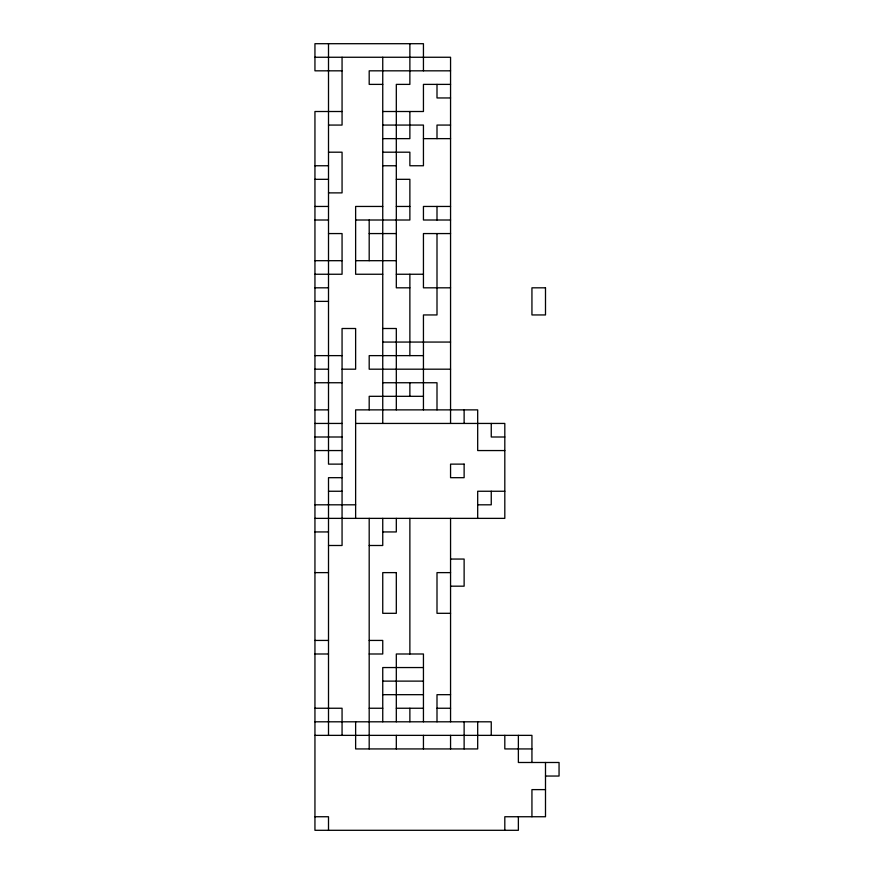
<?xml version="1.0" encoding="UTF-8"?>
<svg xmlns="http://www.w3.org/2000/svg" width="874" height="874" viewBox="0 0 874 874"><rect width="100%" height="100%" fill="white"/><g stroke="black" fill="none" stroke-linecap="round" stroke-linejoin="round"><path stroke-width="1.31" d="M314.946 57.258L450.558 57.258L450.558 423.442M342.062 70.827L314.946 70.827L314.946 43.7L423.442 43.7L423.442 70.827M450.558 70.827L369.189 70.827L369.189 84.385L382.746 84.385M450.558 84.385L423.442 84.385L423.442 111.511L382.746 111.511M450.558 97.954L437 97.954L437 84.385M342.062 111.511L314.946 111.511L314.946 830.3L518.369 830.3L518.369 816.742M328.504 125.069L342.062 125.069L342.062 57.258M382.746 125.069L423.442 125.069L423.442 165.754L409.873 165.754L409.873 152.196L382.746 152.196M450.558 125.069L437 125.069L437 138.638M382.746 138.638L409.873 138.638L409.873 111.511M423.442 138.638L450.558 138.638M328.504 152.196L342.062 152.196L342.062 192.881L328.504 192.881M314.946 165.754L328.504 165.754M382.746 165.754L396.315 165.754M314.946 179.323L328.504 179.323M396.315 179.323L409.873 179.323L409.873 220.008L355.631 220.008M314.946 206.45L328.504 206.45M382.746 206.45L355.631 206.45L355.631 274.25L382.746 274.25M396.315 206.45L409.873 206.45M450.558 206.45L423.442 206.45L423.442 220.008L450.558 220.008M314.946 220.008L328.504 220.008M328.504 233.566L342.062 233.566L342.062 274.25L314.946 274.25M369.189 233.566L396.315 233.566M450.558 233.566L423.442 233.566L423.442 287.819L450.558 287.819M314.946 260.692L342.062 260.692M355.631 260.692L396.315 260.692M396.315 274.25L423.442 274.25M314.946 287.819L328.504 287.819M409.873 287.819L396.315 287.819L396.315 84.385L409.873 84.385L409.873 43.7M314.946 301.377L328.504 301.377M382.746 328.504L396.315 328.504L396.315 409.873M382.746 342.062L450.558 342.062M314.946 355.631L342.062 355.631M423.442 355.631L369.189 355.631L369.189 369.189L450.558 369.189M314.946 369.189L328.504 369.189M342.062 369.189L355.631 369.189L355.631 328.504L342.062 328.504L342.062 545.496L328.504 545.496M314.946 382.746L342.062 382.746M382.746 382.746L437 382.746L437 409.873M423.442 396.315L369.189 396.315L369.189 409.873M314.946 409.873L328.504 409.873M314.946 423.442L342.062 423.442M355.631 423.442L504.811 423.442L504.811 518.369L314.946 518.369M314.946 437L342.062 437M504.811 437L491.254 437L491.254 423.442M314.946 450.558L342.062 450.558M504.811 450.558L477.685 450.558L477.685 409.873L355.631 409.873L355.631 518.369M342.062 464.127L328.504 464.127L328.504 43.7M342.062 477.685L328.504 477.685L328.504 735.362M328.504 491.254L342.062 491.254M504.811 491.254L477.685 491.254L477.685 518.369M314.946 504.811L355.631 504.811M477.685 504.811L491.254 504.811L491.254 491.254M314.946 531.938L328.504 531.938M382.746 531.938L396.315 531.938L396.315 518.369M369.189 545.496L382.746 545.496L382.746 518.369M450.558 559.054L464.127 559.054L464.127 586.181L450.558 586.181M314.946 572.623L328.504 572.623M450.558 572.623L437 572.623L437 613.308L450.558 613.308M314.946 640.434L328.504 640.434M369.189 640.434L382.746 640.434L382.746 653.992L369.189 653.992M314.946 653.992L328.504 653.992M423.442 667.55L382.746 667.55L382.746 721.804M382.746 681.119L423.442 681.119M382.746 694.677L423.442 694.677M450.558 694.677L437 694.677L437 721.804M314.946 708.246L342.062 708.246L342.062 735.362M369.189 708.246L382.746 708.246M396.315 708.246L423.442 708.246M437 708.246L450.558 708.246M314.946 721.804L491.254 721.804L491.254 735.362M314.946 735.362L531.938 735.362L531.938 762.489M531.938 748.931L504.811 748.931L504.811 735.362M545.496 776.046L559.054 776.046L559.054 762.489L518.369 762.489L518.369 735.362M545.496 789.615L531.938 789.615L531.938 816.742M314.946 816.742L328.504 816.742L328.504 830.3M545.496 762.489L545.496 816.742L504.811 816.742L504.811 830.3M477.685 721.804L477.685 748.931L355.631 748.931L355.631 721.804M464.127 409.873L464.127 423.442M464.127 721.804L464.127 748.931M450.558 518.369L450.558 721.804M450.558 735.362L450.558 748.931M437 206.45L437 220.008M437 233.566L437 314.946L423.442 314.946L423.442 409.873M423.442 721.804L423.442 653.992L396.315 653.992L396.315 721.804M423.442 735.362L423.442 748.931M409.873 274.25L409.873 355.631M409.873 382.746L409.873 396.315M409.873 518.369L409.873 653.992M409.873 708.246L409.873 721.804M396.315 735.362L396.315 748.931M382.746 57.258L382.746 423.442M369.189 220.008L369.189 260.692M369.189 518.369L369.189 748.931M545.496 287.819L531.938 287.819L531.938 314.946L545.496 314.946L545.496 287.819M464.127 464.127L450.558 464.127L450.558 477.685L464.127 477.685L464.127 464.127M396.315 572.623L382.746 572.623L382.746 613.308L396.315 613.308L396.315 572.623"/></g></svg>
